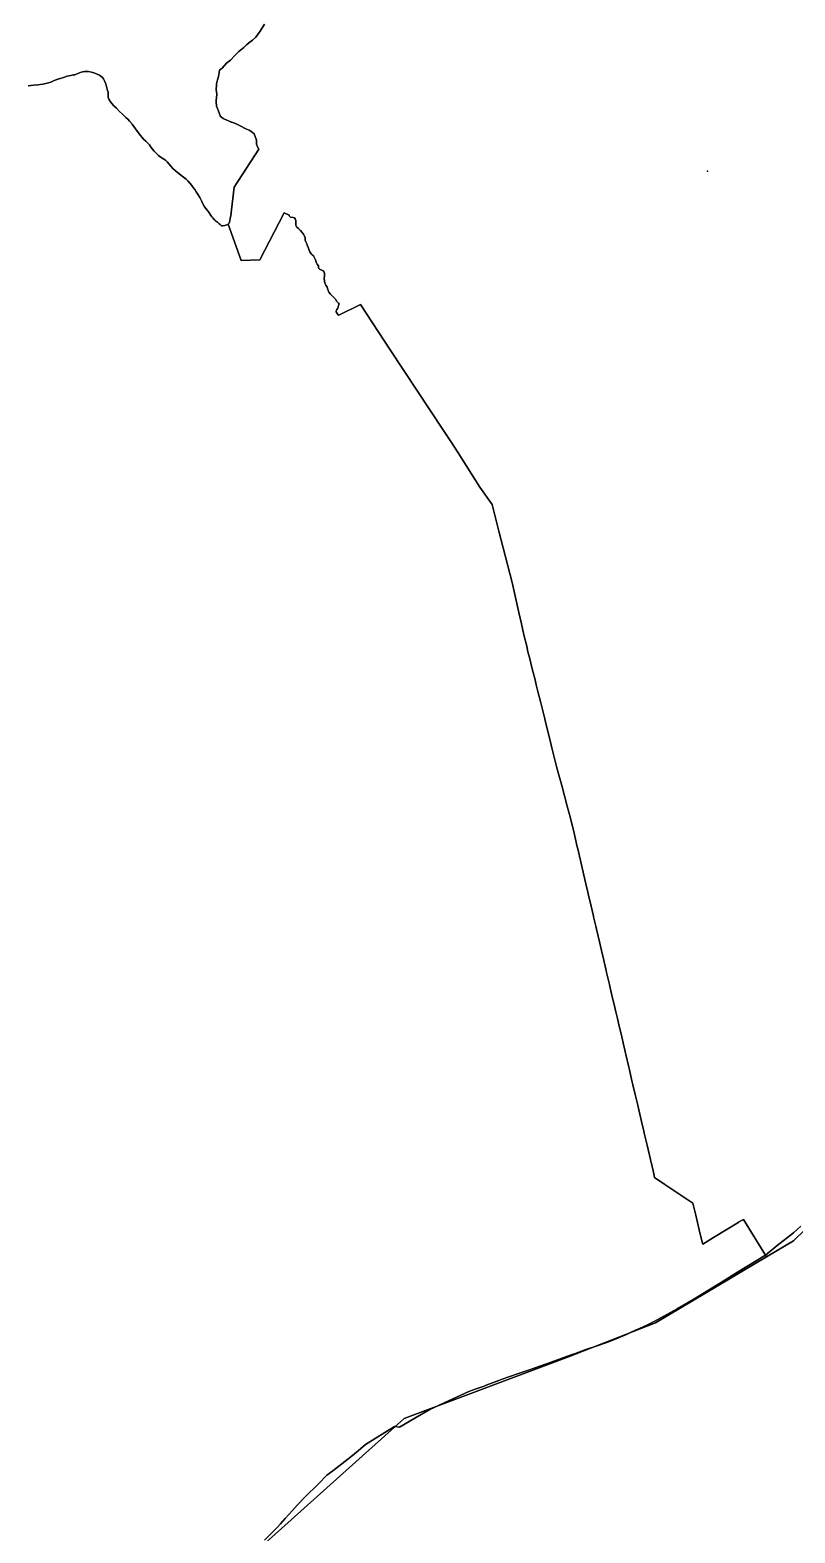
# Model space of a CAD drawing. Header units: inches. Extents: x 11258954 to 11313122, y 3645444 to 3695200.
# Drawn here: x 11279776 to 11283405, y 3659639 to 3666775 of the extents above; entities that cross this region are included whole.
import ezdxf

# ---------------------------------------------------------------- set-up
doc = ezdxf.new("R2010")
doc.units = ezdxf.units.IN
doc.header["$MEASUREMENT"] = 0
for name, color, linetype in [('SchoolBoardDistrict', 253, 'Continuous'), ('SchoolLocation_Elementary', 112, 'Continuous'), ('SchoolZone_Elementary', 251, 'Continuous'), ('SchoolZone_Middle', 154, 'Continuous')]:
    doc.layers.add(name, color=color, linetype=linetype)

msp = doc.modelspace()

# ---------------------------------------------------------------- linework, layer by layer
at = {"layer": 'SchoolBoardDistrict'}
for points in [[(11280888.7085, 3659604.744), (11280950.151, 3659666.9065), (11280964.3115, 3659682.97), (11280986, 3659708), (11281021, 3659746), (11281045, 3659772.75), (11281079, 3659809.75), (11281144, 3659871.75), (11281184, 3659913.5), (11281213, 3659935), (11281298, 3660000), (11281333, 3660029.875), (11281368, 3660059.75), (11281505, 3660144.25), (11281529, 3660141.5), (11281601, 3660183.75), (11281673, 3660226), (11281740, 3660256.5), (11281799, 3660283.375), (11281858, 3660310.25), (11281892.7125, 3660323.1445), (11281906.078, 3660328.11), (11281930.034, 3660337.009), (11281939.672, 3660340.5895), (11282000, 3660363), (11282016.157, 3660368.7125), (11282089.163, 3660394.5255), (11282140, 3660412.5), (11282248, 3660450.75), (11282343, 3660484.25), (11282358.9775, 3660490.0705), (11282413, 3660509.75), (11282462, 3660526.5), (11282503, 3660541), (11282525, 3660549), (11282567, 3660566.25), (11282609, 3660583.5), (11282631.118, 3660593.561), (11282681, 3660616.25), (11282709, 3660629.75), (11282737, 3660643.25), (11282846.662, 3660704.1285), (11282924.4255, 3660749.3015), (11282966, 3660774), (11283052, 3660827), (11283132.514, 3660876.8015), (11283265, 3660958.75), (11283300.8575, 3660988.0445), (11283321, 3661004.5), (11283397.3775, 3661064.721), (11283432.04, 3661096.639)], [(11283432.04, 3661096.639), (11283397.3775, 3661064.721), (11283321, 3661004.5), (11283300.8575, 3660988.0445), (11283265, 3660958.75), (11283132.514, 3660876.8015), (11283052, 3660827), (11282966, 3660774), (11282924.4255, 3660749.3015), (11282846.662, 3660704.1285), (11282737, 3660643.25), (11282709, 3660629.75), (11282681, 3660616.25), (11282631.118, 3660593.561), (11282609, 3660583.5), (11282567, 3660566.25), (11282525, 3660549), (11282503, 3660541), (11282462, 3660526.5), (11282413, 3660509.75), (11282358.9775, 3660490.0705), (11282343, 3660484.25), (11282248, 3660450.75), (11282140, 3660412.5), (11282089.163, 3660394.5255), (11282016.157, 3660368.7125), (11282000, 3660363), (11281939.672, 3660340.5895), (11281930.034, 3660337.009), (11281906.078, 3660328.11), (11281892.7125, 3660323.1445), (11281858, 3660310.25), (11281799, 3660283.375), (11281740, 3660256.5), (11281673, 3660226), (11281601, 3660183.75), (11281529, 3660141.5), (11281505, 3660144.25), (11281368, 3660059.75), (11281333, 3660029.875), (11281298, 3660000), (11281213, 3659935), (11281184, 3659913.5), (11281144, 3659871.75), (11281079, 3659809.75), (11281045, 3659772.75), (11281021, 3659746), (11280986, 3659708), (11280964.3115, 3659682.97), (11280950.151, 3659666.9065), (11280888.7085, 3659604.744)]]:
    msp.add_lwpolyline(points, dxfattribs=at)
at = {"layer": 'SchoolLocation_Elementary'}
msp.add_point((11282989.5536, 3666105.9264), dxfattribs=at)
at = {"layer": 'SchoolZone_Elementary'}
for points in [[(11281922.42, 3655658.645, 0), (11282000, 3655840.8125, 0), (11282069.719, 3656003.8125, 0), (11282094.2345, 3656140.3125, 0), (11281198.013, 3656381.0965, 0), (11278502.439, 3657779.685, 0), (11278503.7765, 3657780.6105, 0), (11279547.531, 3658502.75, 0), (11280128.285, 3658904.827, 0), (11281550.626, 3660183.0735, 0), (11282331.0265, 3660474.9615, 0), (11282744.09, 3660636.529, 0), (11283269.341, 3660949.9655, 0), (11283397.98, 3661026.729, 0), (11283513.8205, 3661137.9975, 0), (11283563.004, 3661208.397, 0), (11283747.0265, 3661471.8015, 0), (11285261.3385, 3663607.995, 0), (11286560.943, 3665063.795, 0), (11286567.5945, 3665071.246, 0), (11286583.8325, 3665091.04, 0), (11287349.5475, 3666024.4535, 0), (11287425.127, 3666116.5855, 0), (11290674.8555, 3669912.7135, 0)], [(11280887.7835, 3666803.8, 0), (11280867.4585, 3666769.75, 0), (11280863.2965, 3666763.9205, 0), (11280847.5585, 3666741.875, 0), (11280831.1585, 3666727.7, 0), (11280812.4585, 3666713.375, 0), (11280811.0955, 3666712.0975, 0), (11280803.3085, 3666704.8, 0), (11280801.7815, 3666703.336, 0), (11280790.6085, 3666692.625, 0), (11280766.4085, 3666674.025, 0), (11280750.7585, 3666656.975, 0), (11280747.895, 3666654.1055, 0), (11280726.4335, 3666632.6, 0), (11280708.497, 3666617.9915, 0), (11280708.1085, 3666617.675, 0), (11280687.1085, 3666594.375, 0), (11280675.4835, 3666584.875, 0), (11280673.3085, 3666575.65, 0), (11280672.6865, 3666570.53, 0), (11280671.9795, 3666564.7065, 0), (11280670.7585, 3666554.65, 0), (11280666.9585, 3666544.35, 0), (11280665.5495, 3666538.5415, 0), (11280661.2085, 3666520.65, 0), (11280660.829, 3666513.6205, 0), (11280659.7335, 3666493.325, 0), (11280662.1335, 3666471.225, 0), (11280660, 3666454.0385, 0), (11280658.5335, 3666442.225, 0), (11280658.6835, 3666434.5, 0), (11280660.0585, 3666414.225, 0), (11280664.766, 3666402.312, 0), (11280669.4835, 3666390.375, 0), (11280677.319, 3666370.211, 0), (11280678.6835, 3666366.7, 0), (11280692.4085, 3666355.575, 0), (11280709.2085, 3666347.8, 0), (11280713.6215, 3666345.836, 0), (11280729.9335, 3666338.575, 0), (11280732.6145, 3666337.6465, 0), (11280753.6085, 3666330.375, 0), (11280772.1335, 3666319.85, 0), (11280800.4085, 3666306.675, 0), (11280818.1585, 3666298.45, 0), (11280831.4585, 3666288.575, 0), (11280839.2835, 3666283.125, 0), (11280850.3585, 3666252.05, 0), (11280850.7585, 3666241.85, 0), (11280850.557, 3666237.5235, 0), (11280850.3335, 3666232.725, 0), (11280855.348, 3666220.513, 0), (11280861.894, 3666209.4085, 0), (11280743.8335, 3666029.759, 0), (11280732.017, 3665922.3475, 0), (11280728.8845, 3665893.8795, 0), (11280726, 3665881.75, 0), (11280724, 3665870, 0), (11280721, 3665859, 0), (11280717, 3665855, 0), (11280715.3675, 3665854.0305, 0), (11280710.225, 3665850.9775, 0), (11280709, 3665850.25, 0), (11280700, 3665846.75, 0), (11280691.323, 3665845.304, 0), (11280691, 3665845.25, 0), (11280684, 3665845, 0), (11280681, 3665849.5, 0), (11280678, 3665851.5, 0), (11280674, 3665854.75, 0), (11280670, 3665858.25, 0), (11280665, 3665862.5, 0), (11280660, 3665866.25, 0), (11280655, 3665870.25, 0), (11280652, 3665873.75, 0), (11280649, 3665876.5, 0), (11280643, 3665883, 0), (11280638, 3665889.25, 0), (11280634, 3665895.25, 0), (11280629, 3665902.5, 0), (11280624, 3665910.5, 0), (11280616, 3665920.75, 0), (11280610, 3665927.5, 0), (11280609, 3665929.5, 0), (11280602, 3665938.75, 0), (11280596, 3665950, 0), (11280591, 3665961.5, 0), (11280587, 3665971, 0), (11280581, 3665981, 0), (11280573, 3665992.75, 0), (11280564, 3666006.5, 0), (11280557, 3666018, 0), (11280550, 3666027.75, 0), (11280543, 3666037.25, 0), (11280534, 3666048.25, 0), (11280525, 3666059, 0), (11280516, 3666067.5, 0), (11280504, 3666076.5, 0), (11280490, 3666087.25, 0), (11280475, 3666099.5, 0), (11280464, 3666109, 0), (11280454, 3666117.75, 0), (11280445, 3666127.25, 0), (11280436, 3666138.5, 0), (11280427, 3666149.25, 0), (11280419, 3666157, 0), (11280410, 3666163, 0), (11280398, 3666170.5, 0), (11280386, 3666179.75, 0), (11280384, 3666181.25, 0), (11280377, 3666187, 0), (11280371, 3666193.5, 0), (11280365, 3666200.25, 0), (11280365, 3666200.75, 0), (11280356, 3666211.75, 0), (11280348, 3666222.5, 0), (11280342, 3666230.5, 0), (11280336, 3666236.25, 0), (11280335, 3666237.75, 0), (11280326, 3666247, 0), (11280315, 3666257.5, 0), (11280293, 3666283, 0), (11280276, 3666306.5, 0), (11280261, 3666329, 0), (11280258, 3666331.5, 0), (11280255, 3666335.25, 0), (11280248, 3666342, 0), (11280241, 3666350.25, 0), (11280231, 3666360, 0), (11280222, 3666368, 0), (11280215, 3666375.5, 0), (11280201, 3666389.25, 0), (11280186, 3666403.75, 0), (11280174, 3666416, 0), (11280172, 3666417.5, 0), (11280165, 3666425.25, 0), (11280158, 3666434.25, 0), (11280150, 3666446.5, 0), (11280147, 3666456.5, 0), (11280147, 3666465.25, 0), (11280147, 3666473.5, 0), (11280146, 3666480.5, 0), (11280144, 3666488, 0), (11280142, 3666495, 0), (11280139, 3666507, 0), (11280137, 3666513.5, 0), (11280135.055, 3666519.7255, 0), (11280134, 3666523.25, 0), (11280129, 3666534.75, 0), (11280126, 3666540, 0), (11280124, 3666544, 0), (11280120, 3666550, 0), (11280114, 3666554.5, 0), (11280105, 3666560.5, 0), (11280094, 3666565.75, 0), (11280083, 3666570.25, 0), (11280068, 3666575, 0), (11280053, 3666578, 0), (11280036, 3666579, 0), (11280035, 3666579, 0), (11280018, 3666576, 0), (11280003, 3666569.75, 0), (11279988, 3666563.5, 0), (11279982, 3666562, 0), (11279976, 3666560.75, 0), (11279970, 3666559.5, 0), (11279952, 3666555.75, 0), (11279935, 3666550.5, 0), (11279914, 3666544, 0), (11279913, 3666543.5, 0), (11279891, 3666535.5, 0), (11279874, 3666528.25, 0), (11279857, 3666522.5, 0), (11279836, 3666518, 0), (11279813, 3666515.5, 0), (11279792, 3666513.25, 0), (11279767, 3666510.25, 0)], [(11283513.8205, 3661137.9975, 0), (11283397.98, 3661026.729, 0), (11283269.341, 3660949.9655, 0), (11283160.2995, 3661127.8645, 0), (11283138.819, 3661115.941, 0), (11283138.0985, 3661115.541, 0), (11283078.083, 3661078.196, 0), (11283018.626, 3661041.9685, 0), (11282967.3395, 3661010.719, 0), (11282966.636, 3661013.3665, 0), (11282951.116, 3661079.2105, 0), (11282934.5735, 3661147.9205, 0), (11282920.71, 3661205.5025, 0), (11282911.0845, 3661211.993, 0), (11282844.629, 3661256.341, 0), (11282787.8085, 3661294.29, 0), (11282738.927, 3661327.091, 0), (11282734.8715, 3661344.4515, 0), (11282723.578, 3661392.7975, 0), (11282721.3195, 3661402.4665, 0), (11282718.8725, 3661412.9415, 0), (11282703.166, 3661480.18, 0), (11282698.5755, 3661499.831, 0), (11282689.8205, 3661537.31, 0), (11282687.2015, 3661548.523, 0), (11282681.5145, 3661572.8685, 0), (11282664.017, 3661647.7725, 0), (11282658.766, 3661670.2525, 0), (11282646.7985, 3661721.483, 0), (11282636.0175, 3661767.636, 0), (11282631.6265, 3661786.435, 0), (11282619.5365, 3661838.189, 0), (11282616.4095, 3661851.577, 0), (11282602.486, 3661911.182, 0), (11282601.037, 3661917.3845, 0), (11282586.1125, 3661981.275, 0), (11282579.7365, 3662008.5705, 0), (11282570.98, 3662046.055, 0), (11282562.674, 3662081.612, 0), (11282555.2675, 3662113.32, 0), (11282545.612, 3662154.6535, 0), (11282540.029, 3662178.554, 0), (11282528.5495, 3662227.6955, 0), (11282524.7485, 3662243.967, 0), (11282511.4875, 3662300.737, 0), (11282509.31, 3662310.0585, 0), (11282499.748, 3662350.9925, 0), (11282494.4255, 3662373.7785, 0), (11282490.642, 3662389.975, 0), (11282478.856, 3662440.429, 0), (11282471.444, 3662472.1595, 0), (11282463.6005, 3662505.736, 0), (11282460.301, 3662519.8615, 0), (11282449.913, 3662564.3315, 0), (11282448.926, 3662568.556, 0), (11282433.219, 3662635.7965, 0), (11282426.1765, 3662665.9445, 0), (11282420.489, 3662690.292, 0), (11282417.853, 3662701.5775, 0), (11282403.427, 3662763.3335, 0), (11282392.052, 3662812.028, 0), (11282387.4375, 3662831.784, 0), (11282374.387, 3662887.6505, 0), (11282372.1695, 3662897.143, 0), (11282360.2585, 3662948.1345, 0), (11282356.8915, 3662962.5475, 0), (11282339.375, 3663032.8125, 0), (11282324.846, 3663090.694, 0), (11282298.4215, 3663188.2435, 0), (11282283.25, 3663244.25, 0), (11282274.25, 3663279.125, 0), (11282251.625, 3663367.0625, 0), (11282238.375, 3663420.9375, 0), (11282224.75, 3663476.75, 0), (11282217.875, 3663504.6875, 0), (11282213, 3663524.375, 0), (11282199, 3663580.625, 0), (11282185.625, 3663635, 0), (11282177.625, 3663667.0625, 0), (11282172, 3663689.3125, 0), (11282158.5, 3663742.8125, 0), (11282145.125, 3663796.25, 0), (11282138.25, 3663823.5, 0), (11282132.125, 3663849.3125, 0), (11282119.375, 3663903.1875, 0), (11282107, 3663955.1875, 0), (11282095, 3664009.75, 0), (11282063, 3664152.5, 0), (11282000, 3664395.5, 0), (11281967.6895, 3664523.041, 0), (11281909.6755, 3664604.818, 0), (11281806.7325, 3664768.272, 0), (11281774.827, 3664816.899, 0), (11281736.924, 3664874.6645, 0), (11281485.1325, 3665256.8705, 0), (11281343.0025, 3665472.616, 0), (11281241, 3665421, 0), (11281237, 3665425.5, 0), (11281231, 3665432, 0), (11281229, 3665437.5, 0), (11281229, 3665442, 0), (11281232, 3665447.75, 0), (11281237, 3665455.5, 0), (11281240, 3665466.75, 0), (11281242, 3665473.75, 0), (11281240, 3665478.25, 0), (11281231, 3665486.75, 0), (11281225, 3665496.75, 0), (11281218, 3665506, 0), (11281210, 3665512.75, 0), (11281201, 3665521.25, 0), (11281201, 3665521.75, 0), (11281194, 3665531, 0), (11281188, 3665542.75, 0), (11281185, 3665553.75, 0), (11281179, 3665563.5, 0), (11281175, 3665573, 0), (11281173, 3665584.5, 0), (11281172, 3665595.5, 0), (11281173, 3665608.75, 0), (11281173, 3665621.25, 0), (11281171, 3665626, 0), (11281166, 3665631.5, 0), (11281160, 3665635.5, 0), (11281150, 3665640.25, 0), (11281149, 3665640.5, 0), (11281146, 3665643, 0), (11281144, 3665648.25, 0), (11281144, 3665656.25, 0), (11281138, 3665664.25, 0), (11281134, 3665673.5, 0), (11281130, 3665683.75, 0), (11281126, 3665693.5, 0), (11281120, 3665703, 0), (11281114, 3665708, 0), (11281112, 3665710.5, 0), (11281109, 3665713.25, 0), (11281104, 3665722.5, 0), (11281099, 3665732.75, 0), (11281097, 3665740.25, 0), (11281092, 3665750, 0), (11281089, 3665760.5, 0), (11281084, 3665769.75, 0), (11281082, 3665777.25, 0), (11281082, 3665777.75, 0), (11281081, 3665788.5, 0), (11281077, 3665800.25, 0), (11281073, 3665806, 0), (11281066, 3665816.25, 0), (11281059, 3665824.25, 0), (11281050, 3665832.5, 0), (11281042, 3665838.75, 0), (11281040, 3665841.75, 0), (11281038, 3665845, 0), (11281037, 3665849.25, 0), (11281037, 3665860.25, 0), (11281037, 3665869, 0), (11281037, 3665871.5, 0), (11281034, 3665878.75, 0), (11281030, 3665884, 0), (11281025, 3665885.75, 0), (11281012, 3665887.5, 0), (11281008, 3665889.75, 0), (11281005, 3665893.5, 0), (11281005, 3665896.5, 0), (11280980.8725, 3665907.158, 0), (11280865.5215, 3665684.5945, 0), (11280777.521, 3665680.921, 0), (11280715.3675, 3665854.0305, 0), (11280717, 3665855, 0), (11280721, 3665859, 0), (11280724, 3665870, 0), (11280726, 3665881.75, 0), (11280728.8845, 3665893.8795, 0), (11280732.017, 3665922.3475, 0), (11280743.8335, 3666029.759, 0), (11280861.894, 3666209.4085, 0), (11280855.348, 3666220.513, 0), (11280850.3335, 3666232.725, 0), (11280850.557, 3666237.5235, 0), (11280850.7585, 3666241.85, 0), (11280850.3585, 3666252.05, 0), (11280839.2835, 3666283.125, 0), (11280831.4585, 3666288.575, 0), (11280818.1585, 3666298.45, 0), (11280800.4085, 3666306.675, 0), (11280772.1335, 3666319.85, 0), (11280753.6085, 3666330.375, 0), (11280732.6145, 3666337.6465, 0), (11280729.9335, 3666338.575, 0), (11280713.6215, 3666345.836, 0), (11280709.2085, 3666347.8, 0), (11280692.4085, 3666355.575, 0), (11280678.6835, 3666366.7, 0), (11280677.319, 3666370.211, 0), (11280669.4835, 3666390.375, 0), (11280664.766, 3666402.312, 0), (11280660.0585, 3666414.225, 0), (11280658.6835, 3666434.5, 0), (11280658.5335, 3666442.225, 0), (11280660, 3666454.0385, 0), (11280662.1335, 3666471.225, 0), (11280659.7335, 3666493.325, 0), (11280660.829, 3666513.6205, 0), (11280661.2085, 3666520.65, 0), (11280665.5495, 3666538.5415, 0), (11280666.9585, 3666544.35, 0), (11280670.7585, 3666554.65, 0), (11280671.9795, 3666564.7065, 0), (11280672.6865, 3666570.53, 0), (11280673.3085, 3666575.65, 0), (11280675.4835, 3666584.875, 0), (11280687.1085, 3666594.375, 0), (11280708.1085, 3666617.675, 0), (11280708.497, 3666617.9915, 0), (11280726.4335, 3666632.6, 0), (11280747.895, 3666654.1055, 0), (11280750.7585, 3666656.975, 0), (11280766.4085, 3666674.025, 0), (11280790.6085, 3666692.625, 0), (11280801.7815, 3666703.336, 0), (11280803.3085, 3666704.8, 0), (11280811.0955, 3666712.0975, 0), (11280812.4585, 3666713.375, 0), (11280831.1585, 3666727.7, 0), (11280847.5585, 3666741.875, 0), (11280863.2965, 3666763.9205, 0), (11280867.4585, 3666769.75, 0), (11280887.7835, 3666803.8, 0)], [(11279767, 3666510.25, 0), (11279792, 3666513.25, 0), (11279813, 3666515.5, 0), (11279836, 3666518, 0), (11279857, 3666522.5, 0), (11279874, 3666528.25, 0), (11279891, 3666535.5, 0), (11279913, 3666543.5, 0), (11279914, 3666544, 0), (11279935, 3666550.5, 0), (11279952, 3666555.75, 0), (11279970, 3666559.5, 0), (11279976, 3666560.75, 0), (11279982, 3666562, 0), (11279988, 3666563.5, 0), (11280003, 3666569.75, 0), (11280018, 3666576, 0), (11280035, 3666579, 0), (11280036, 3666579, 0), (11280053, 3666578, 0), (11280068, 3666575, 0), (11280083, 3666570.25, 0), (11280094, 3666565.75, 0), (11280105, 3666560.5, 0), (11280114, 3666554.5, 0), (11280120, 3666550, 0), (11280124, 3666544, 0), (11280126, 3666540, 0), (11280129, 3666534.75, 0), (11280134, 3666523.25, 0), (11280135.055, 3666519.7255, 0), (11280137, 3666513.5, 0), (11280139, 3666507, 0), (11280142, 3666495, 0), (11280144, 3666488, 0), (11280146, 3666480.5, 0), (11280147, 3666473.5, 0), (11280147, 3666465.25, 0), (11280147, 3666456.5, 0), (11280150, 3666446.5, 0), (11280158, 3666434.25, 0), (11280165, 3666425.25, 0), (11280172, 3666417.5, 0), (11280174, 3666416, 0), (11280186, 3666403.75, 0), (11280201, 3666389.25, 0), (11280215, 3666375.5, 0), (11280222, 3666368, 0), (11280231, 3666360, 0), (11280241, 3666350.25, 0), (11280248, 3666342, 0), (11280255, 3666335.25, 0), (11280258, 3666331.5, 0), (11280261, 3666329, 0), (11280276, 3666306.5, 0), (11280293, 3666283, 0), (11280315, 3666257.5, 0), (11280326, 3666247, 0), (11280335, 3666237.75, 0), (11280336, 3666236.25, 0), (11280342, 3666230.5, 0), (11280348, 3666222.5, 0), (11280356, 3666211.75, 0), (11280365, 3666200.75, 0), (11280365, 3666200.25, 0), (11280371, 3666193.5, 0), (11280377, 3666187, 0), (11280384, 3666181.25, 0), (11280386, 3666179.75, 0), (11280398, 3666170.5, 0), (11280410, 3666163, 0), (11280419, 3666157, 0), (11280427, 3666149.25, 0), (11280436, 3666138.5, 0), (11280445, 3666127.25, 0), (11280454, 3666117.75, 0), (11280464, 3666109, 0), (11280475, 3666099.5, 0), (11280490, 3666087.25, 0), (11280504, 3666076.5, 0), (11280516, 3666067.5, 0), (11280525, 3666059, 0), (11280534, 3666048.25, 0), (11280543, 3666037.25, 0), (11280550, 3666027.75, 0), (11280557, 3666018, 0), (11280564, 3666006.5, 0), (11280573, 3665992.75, 0), (11280581, 3665981, 0), (11280587, 3665971, 0), (11280591, 3665961.5, 0), (11280596, 3665950, 0), (11280602, 3665938.75, 0), (11280609, 3665929.5, 0), (11280610, 3665927.5, 0), (11280616, 3665920.75, 0), (11280624, 3665910.5, 0), (11280629, 3665902.5, 0), (11280634, 3665895.25, 0), (11280638, 3665889.25, 0), (11280643, 3665883, 0), (11280649, 3665876.5, 0), (11280652, 3665873.75, 0), (11280655, 3665870.25, 0), (11280660, 3665866.25, 0), (11280665, 3665862.5, 0), (11280670, 3665858.25, 0), (11280674, 3665854.75, 0), (11280678, 3665851.5, 0), (11280681, 3665849.5, 0), (11280684, 3665845, 0), (11280691, 3665845.25, 0), (11280691.323, 3665845.304, 0), (11280700, 3665846.75, 0), (11280709, 3665850.25, 0), (11280710.225, 3665850.9775, 0), (11280715.3675, 3665854.0305, 0), (11280777.521, 3665680.921, 0), (11280865.5215, 3665684.5945, 0), (11280980.8725, 3665907.158, 0), (11281005, 3665896.5, 0), (11281005, 3665893.5, 0), (11281008, 3665889.75, 0), (11281012, 3665887.5, 0), (11281025, 3665885.75, 0), (11281030, 3665884, 0), (11281034, 3665878.75, 0), (11281037, 3665871.5, 0), (11281037, 3665869, 0), (11281037, 3665860.25, 0), (11281037, 3665849.25, 0), (11281038, 3665845, 0), (11281040, 3665841.75, 0), (11281042, 3665838.75, 0), (11281050, 3665832.5, 0), (11281059, 3665824.25, 0), (11281066, 3665816.25, 0), (11281073, 3665806, 0), (11281077, 3665800.25, 0), (11281081, 3665788.5, 0), (11281082, 3665777.75, 0), (11281082, 3665777.25, 0), (11281084, 3665769.75, 0), (11281089, 3665760.5, 0), (11281092, 3665750, 0), (11281097, 3665740.25, 0), (11281099, 3665732.75, 0), (11281104, 3665722.5, 0), (11281109, 3665713.25, 0), (11281112, 3665710.5, 0), (11281114, 3665708, 0), (11281120, 3665703, 0), (11281126, 3665693.5, 0), (11281130, 3665683.75, 0), (11281134, 3665673.5, 0), (11281138, 3665664.25, 0), (11281144, 3665656.25, 0), (11281144, 3665648.25, 0), (11281146, 3665643, 0), (11281149, 3665640.5, 0), (11281150, 3665640.25, 0), (11281160, 3665635.5, 0), (11281166, 3665631.5, 0), (11281171, 3665626, 0), (11281173, 3665621.25, 0), (11281173, 3665608.75, 0), (11281172, 3665595.5, 0), (11281173, 3665584.5, 0), (11281175, 3665573, 0), (11281179, 3665563.5, 0), (11281185, 3665553.75, 0), (11281188, 3665542.75, 0), (11281194, 3665531, 0), (11281201, 3665521.75, 0), (11281201, 3665521.25, 0), (11281210, 3665512.75, 0), (11281218, 3665506, 0), (11281225, 3665496.75, 0), (11281231, 3665486.75, 0), (11281240, 3665478.25, 0), (11281242, 3665473.75, 0), (11281240, 3665466.75, 0), (11281237, 3665455.5, 0), (11281232, 3665447.75, 0), (11281229, 3665442, 0), (11281229, 3665437.5, 0), (11281231, 3665432, 0), (11281237, 3665425.5, 0), (11281241, 3665421, 0), (11281343.0025, 3665472.616, 0), (11281485.1325, 3665256.8705, 0), (11281736.924, 3664874.6645, 0), (11281774.827, 3664816.899, 0), (11281806.7325, 3664768.272, 0), (11281909.6755, 3664604.818, 0), (11281967.6895, 3664523.041, 0), (11282000, 3664395.5, 0), (11282063, 3664152.5, 0), (11282095, 3664009.75, 0), (11282107, 3663955.1875, 0), (11282119.375, 3663903.1875, 0), (11282132.125, 3663849.3125, 0), (11282138.25, 3663823.5, 0), (11282145.125, 3663796.25, 0), (11282158.5, 3663742.8125, 0), (11282172, 3663689.3125, 0), (11282177.625, 3663667.0625, 0), (11282185.625, 3663635, 0), (11282199, 3663580.625, 0), (11282213, 3663524.375, 0), (11282217.875, 3663504.6875, 0), (11282224.75, 3663476.75, 0), (11282238.375, 3663420.9375, 0), (11282251.625, 3663367.0625, 0), (11282274.25, 3663279.125, 0), (11282283.25, 3663244.25, 0), (11282298.4215, 3663188.2435, 0), (11282324.846, 3663090.694, 0), (11282339.375, 3663032.8125, 0), (11282356.8915, 3662962.5475, 0), (11282360.2585, 3662948.1345, 0), (11282372.1695, 3662897.143, 0), (11282374.387, 3662887.6505, 0), (11282387.4375, 3662831.784, 0), (11282392.052, 3662812.028, 0), (11282403.427, 3662763.3335, 0), (11282417.853, 3662701.5775, 0), (11282420.489, 3662690.292, 0), (11282426.1765, 3662665.9445, 0), (11282433.219, 3662635.7965, 0), (11282448.926, 3662568.556, 0), (11282449.913, 3662564.3315, 0), (11282460.301, 3662519.8615, 0), (11282463.6005, 3662505.736, 0), (11282471.444, 3662472.1595, 0), (11282478.856, 3662440.429, 0), (11282490.642, 3662389.975, 0), (11282494.4255, 3662373.7785, 0), (11282499.748, 3662350.9925, 0), (11282509.31, 3662310.0585, 0), (11282511.4875, 3662300.737, 0), (11282524.7485, 3662243.967, 0), (11282528.5495, 3662227.6955, 0), (11282540.029, 3662178.554, 0), (11282545.612, 3662154.6535, 0), (11282555.2675, 3662113.32, 0), (11282562.674, 3662081.612, 0), (11282570.98, 3662046.055, 0), (11282579.7365, 3662008.5705, 0), (11282586.1125, 3661981.275, 0), (11282601.037, 3661917.3845, 0), (11282602.486, 3661911.182, 0), (11282616.4095, 3661851.577, 0), (11282619.5365, 3661838.189, 0), (11282631.6265, 3661786.435, 0), (11282636.0175, 3661767.636, 0), (11282646.7985, 3661721.483, 0), (11282658.766, 3661670.2525, 0), (11282664.017, 3661647.7725, 0), (11282681.5145, 3661572.8685, 0), (11282687.2015, 3661548.523, 0), (11282689.8205, 3661537.31, 0), (11282698.5755, 3661499.831, 0), (11282703.166, 3661480.18, 0), (11282718.8725, 3661412.9415, 0), (11282721.3195, 3661402.4665, 0), (11282723.578, 3661392.7975, 0), (11282734.8715, 3661344.4515, 0), (11282738.927, 3661327.091, 0), (11282787.8085, 3661294.29, 0), (11282844.629, 3661256.341, 0), (11282911.0845, 3661211.993, 0), (11282920.71, 3661205.5025, 0), (11282934.5735, 3661147.9205, 0), (11282951.116, 3661079.2105, 0), (11282966.636, 3661013.3665, 0), (11282967.3395, 3661010.719, 0), (11283018.626, 3661041.9685, 0), (11283078.083, 3661078.196, 0), (11283138.0985, 3661115.541, 0), (11283138.819, 3661115.941, 0), (11283160.2995, 3661127.8645, 0), (11283269.341, 3660949.9655, 0), (11282744.09, 3660636.529, 0), (11282331.0265, 3660474.9615, 0), (11281550.626, 3660183.0735, 0), (11280128.285, 3658904.827, 0)]]:
    msp.add_polyline3d(points, dxfattribs=at)
at = {"layer": 'SchoolZone_Middle'}
for points in [[(11283513.8205, 3661137.9975, 0), (11283397.98, 3661026.729, 0), (11283269.341, 3660949.9655, 0), (11283160.2995, 3661127.8645, 0), (11283138.819, 3661115.941, 0), (11283138.0985, 3661115.541, 0), (11283078.083, 3661078.196, 0), (11283018.626, 3661041.9685, 0), (11282967.3395, 3661010.719, 0), (11282966.636, 3661013.3665, 0), (11282951.116, 3661079.2105, 0), (11282934.5735, 3661147.9205, 0), (11282920.71, 3661205.5025, 0), (11282911.0845, 3661211.993, 0), (11282844.629, 3661256.341, 0), (11282787.8085, 3661294.29, 0), (11282738.927, 3661327.091, 0), (11282734.8715, 3661344.4515, 0), (11282723.578, 3661392.7975, 0), (11282721.3195, 3661402.4665, 0), (11282718.8725, 3661412.9415, 0), (11282703.166, 3661480.18, 0), (11282698.5755, 3661499.831, 0), (11282689.8205, 3661537.31, 0), (11282687.2015, 3661548.523, 0), (11282681.5145, 3661572.8685, 0), (11282664.017, 3661647.7725, 0), (11282658.766, 3661670.2525, 0), (11282646.7985, 3661721.483, 0), (11282636.0175, 3661767.636, 0), (11282631.6265, 3661786.435, 0), (11282619.5365, 3661838.189, 0), (11282616.4095, 3661851.577, 0), (11282602.486, 3661911.182, 0), (11282601.037, 3661917.3845, 0), (11282586.1125, 3661981.275, 0), (11282579.7365, 3662008.5705, 0), (11282570.98, 3662046.055, 0), (11282562.674, 3662081.612, 0), (11282555.2675, 3662113.32, 0), (11282545.612, 3662154.6535, 0), (11282540.029, 3662178.554, 0), (11282528.5495, 3662227.6955, 0), (11282524.7485, 3662243.967, 0), (11282511.4875, 3662300.737, 0), (11282509.31, 3662310.0585, 0), (11282499.748, 3662350.9925, 0), (11282494.4255, 3662373.7785, 0), (11282490.642, 3662389.975, 0), (11282478.856, 3662440.429, 0), (11282471.444, 3662472.1595, 0), (11282463.6005, 3662505.736, 0), (11282460.301, 3662519.8615, 0), (11282449.913, 3662564.3315, 0), (11282448.926, 3662568.556, 0), (11282433.219, 3662635.7965, 0), (11282426.1765, 3662665.9445, 0), (11282420.489, 3662690.292, 0), (11282417.853, 3662701.5775, 0), (11282403.427, 3662763.3335, 0), (11282392.052, 3662812.028, 0), (11282387.4375, 3662831.784, 0), (11282374.387, 3662887.6505, 0), (11282372.1695, 3662897.143, 0), (11282360.2585, 3662948.1345, 0), (11282356.8915, 3662962.5475, 0), (11282339.375, 3663032.8125, 0), (11282324.846, 3663090.694, 0), (11282298.4215, 3663188.2435, 0), (11282283.25, 3663244.25, 0), (11282274.25, 3663279.125, 0), (11282251.625, 3663367.0625, 0), (11282238.375, 3663420.9375, 0), (11282224.75, 3663476.75, 0), (11282217.875, 3663504.6875, 0), (11282213, 3663524.375, 0), (11282199, 3663580.625, 0), (11282185.625, 3663635, 0), (11282177.625, 3663667.0625, 0), (11282172, 3663689.3125, 0), (11282158.5, 3663742.8125, 0), (11282145.125, 3663796.25, 0), (11282138.25, 3663823.5, 0), (11282132.125, 3663849.3125, 0), (11282119.375, 3663903.1875, 0), (11282107, 3663955.1875, 0), (11282095, 3664009.75, 0), (11282063, 3664152.5, 0), (11282000, 3664395.5, 0), (11281967.6895, 3664523.041, 0), (11281909.6755, 3664604.818, 0), (11281806.7325, 3664768.272, 0), (11281774.827, 3664816.899, 0), (11281736.924, 3664874.6645, 0), (11281485.1325, 3665256.8705, 0), (11281343.0025, 3665472.616, 0), (11281241, 3665421, 0), (11281237, 3665425.5, 0), (11281231, 3665432, 0), (11281229, 3665437.5, 0), (11281229, 3665442, 0), (11281232, 3665447.75, 0), (11281237, 3665455.5, 0), (11281240, 3665466.75, 0), (11281242, 3665473.75, 0), (11281240, 3665478.25, 0), (11281231, 3665486.75, 0), (11281225, 3665496.75, 0), (11281218, 3665506, 0), (11281210, 3665512.75, 0), (11281201, 3665521.25, 0), (11281201, 3665521.75, 0), (11281194, 3665531, 0), (11281188, 3665542.75, 0), (11281185, 3665553.75, 0), (11281179, 3665563.5, 0), (11281175, 3665573, 0), (11281173, 3665584.5, 0), (11281172, 3665595.5, 0), (11281173, 3665608.75, 0), (11281173, 3665621.25, 0), (11281171, 3665626, 0), (11281166, 3665631.5, 0), (11281160, 3665635.5, 0), (11281150, 3665640.25, 0), (11281149, 3665640.5, 0), (11281146, 3665643, 0), (11281144, 3665648.25, 0), (11281144, 3665656.25, 0), (11281138, 3665664.25, 0), (11281134, 3665673.5, 0), (11281130, 3665683.75, 0), (11281126, 3665693.5, 0), (11281120, 3665703, 0), (11281114, 3665708, 0), (11281112, 3665710.5, 0), (11281109, 3665713.25, 0), (11281104, 3665722.5, 0), (11281099, 3665732.75, 0), (11281097, 3665740.25, 0), (11281092, 3665750, 0), (11281089, 3665760.5, 0), (11281084, 3665769.75, 0), (11281082, 3665777.25, 0), (11281082, 3665777.75, 0), (11281081, 3665788.5, 0), (11281077, 3665800.25, 0), (11281073, 3665806, 0), (11281066, 3665816.25, 0), (11281059, 3665824.25, 0), (11281050, 3665832.5, 0), (11281042, 3665838.75, 0), (11281040, 3665841.75, 0), (11281038, 3665845, 0), (11281037, 3665849.25, 0), (11281037, 3665860.25, 0), (11281037, 3665869, 0), (11281037, 3665871.5, 0), (11281034, 3665878.75, 0), (11281030, 3665884, 0), (11281025, 3665885.75, 0), (11281012, 3665887.5, 0), (11281008, 3665889.75, 0), (11281005, 3665893.5, 0), (11281005, 3665896.5, 0), (11280980.8725, 3665907.158, 0), (11280865.5215, 3665684.5945, 0), (11280777.521, 3665680.921, 0), (11280715.3675, 3665854.0305, 0), (11280710.225, 3665850.9775, 0), (11280709, 3665850.25, 0), (11280700, 3665846.75, 0), (11280691.323, 3665845.304, 0), (11280691, 3665845.25, 0), (11280684, 3665845, 0), (11280681, 3665849.5, 0), (11280678, 3665851.5, 0), (11280674, 3665854.75, 0), (11280670, 3665858.25, 0), (11280665, 3665862.5, 0), (11280660, 3665866.25, 0), (11280655, 3665870.25, 0), (11280652, 3665873.75, 0), (11280649, 3665876.5, 0), (11280643, 3665883, 0), (11280638, 3665889.25, 0), (11280634, 3665895.25, 0), (11280629, 3665902.5, 0), (11280624, 3665910.5, 0), (11280616, 3665920.75, 0), (11280610, 3665927.5, 0), (11280609, 3665929.5, 0), (11280602, 3665938.75, 0), (11280596, 3665950, 0), (11280591, 3665961.5, 0), (11280587, 3665971, 0), (11280581, 3665981, 0), (11280573, 3665992.75, 0), (11280564, 3666006.5, 0), (11280557, 3666018, 0), (11280550, 3666027.75, 0), (11280543, 3666037.25, 0), (11280534, 3666048.25, 0), (11280525, 3666059, 0), (11280516, 3666067.5, 0), (11280504, 3666076.5, 0), (11280490, 3666087.25, 0), (11280475, 3666099.5, 0), (11280464, 3666109, 0), (11280454, 3666117.75, 0), (11280445, 3666127.25, 0), (11280436, 3666138.5, 0), (11280427, 3666149.25, 0), (11280419, 3666157, 0), (11280410, 3666163, 0), (11280398, 3666170.5, 0), (11280386, 3666179.75, 0), (11280384, 3666181.25, 0), (11280377, 3666187, 0), (11280371, 3666193.5, 0), (11280365, 3666200.25, 0), (11280365, 3666200.75, 0), (11280356, 3666211.75, 0), (11280348, 3666222.5, 0), (11280342, 3666230.5, 0), (11280336, 3666236.25, 0), (11280335, 3666237.75, 0), (11280326, 3666247, 0), (11280315, 3666257.5, 0), (11280293, 3666283, 0), (11280276, 3666306.5, 0), (11280261, 3666329, 0), (11280258, 3666331.5, 0), (11280255, 3666335.25, 0), (11280248, 3666342, 0), (11280241, 3666350.25, 0), (11280231, 3666360, 0), (11280222, 3666368, 0), (11280215, 3666375.5, 0), (11280201, 3666389.25, 0), (11280186, 3666403.75, 0), (11280174, 3666416, 0), (11280172, 3666417.5, 0), (11280165, 3666425.25, 0), (11280158, 3666434.25, 0), (11280150, 3666446.5, 0), (11280147, 3666456.5, 0), (11280147, 3666465.25, 0), (11280147, 3666473.5, 0), (11280146, 3666480.5, 0), (11280144, 3666488, 0), (11280142, 3666495, 0), (11280139, 3666507, 0), (11280137, 3666513.5, 0), (11280135.055, 3666519.7255, 0), (11280134, 3666523.25, 0), (11280129, 3666534.75, 0), (11280126, 3666540, 0), (11280124, 3666544, 0), (11280120, 3666550, 0), (11280114, 3666554.5, 0), (11280105, 3666560.5, 0), (11280094, 3666565.75, 0), (11280083, 3666570.25, 0), (11280068, 3666575, 0), (11280053, 3666578, 0), (11280036, 3666579, 0), (11280035, 3666579, 0), (11280018, 3666576, 0), (11280003, 3666569.75, 0), (11279988, 3666563.5, 0), (11279982, 3666562, 0), (11279976, 3666560.75, 0), (11279970, 3666559.5, 0), (11279952, 3666555.75, 0), (11279935, 3666550.5, 0), (11279914, 3666544, 0), (11279913, 3666543.5, 0), (11279891, 3666535.5, 0), (11279874, 3666528.25, 0), (11279857, 3666522.5, 0), (11279836, 3666518, 0), (11279813, 3666515.5, 0), (11279792, 3666513.25, 0), (11279767, 3666510.25, 0)], [(11279767, 3666510.25, 0), (11279792, 3666513.25, 0), (11279813, 3666515.5, 0), (11279836, 3666518, 0), (11279857, 3666522.5, 0), (11279874, 3666528.25, 0), (11279891, 3666535.5, 0), (11279913, 3666543.5, 0), (11279914, 3666544, 0), (11279935, 3666550.5, 0), (11279952, 3666555.75, 0), (11279970, 3666559.5, 0), (11279976, 3666560.75, 0), (11279982, 3666562, 0), (11279988, 3666563.5, 0), (11280003, 3666569.75, 0), (11280018, 3666576, 0), (11280035, 3666579, 0), (11280036, 3666579, 0), (11280053, 3666578, 0), (11280068, 3666575, 0), (11280083, 3666570.25, 0), (11280094, 3666565.75, 0), (11280105, 3666560.5, 0), (11280114, 3666554.5, 0), (11280120, 3666550, 0), (11280124, 3666544, 0), (11280126, 3666540, 0), (11280129, 3666534.75, 0), (11280134, 3666523.25, 0), (11280135.055, 3666519.7255, 0), (11280137, 3666513.5, 0), (11280139, 3666507, 0), (11280142, 3666495, 0), (11280144, 3666488, 0), (11280146, 3666480.5, 0), (11280147, 3666473.5, 0), (11280147, 3666465.25, 0), (11280147, 3666456.5, 0), (11280150, 3666446.5, 0), (11280158, 3666434.25, 0), (11280165, 3666425.25, 0), (11280172, 3666417.5, 0), (11280174, 3666416, 0), (11280186, 3666403.75, 0), (11280201, 3666389.25, 0), (11280215, 3666375.5, 0), (11280222, 3666368, 0), (11280231, 3666360, 0), (11280241, 3666350.25, 0), (11280248, 3666342, 0), (11280255, 3666335.25, 0), (11280258, 3666331.5, 0), (11280261, 3666329, 0), (11280276, 3666306.5, 0), (11280293, 3666283, 0), (11280315, 3666257.5, 0), (11280326, 3666247, 0), (11280335, 3666237.75, 0), (11280336, 3666236.25, 0), (11280342, 3666230.5, 0), (11280348, 3666222.5, 0), (11280356, 3666211.75, 0), (11280365, 3666200.75, 0), (11280365, 3666200.25, 0), (11280371, 3666193.5, 0), (11280377, 3666187, 0), (11280384, 3666181.25, 0), (11280386, 3666179.75, 0), (11280398, 3666170.5, 0), (11280410, 3666163, 0), (11280419, 3666157, 0), (11280427, 3666149.25, 0), (11280436, 3666138.5, 0), (11280445, 3666127.25, 0), (11280454, 3666117.75, 0), (11280464, 3666109, 0), (11280475, 3666099.5, 0), (11280490, 3666087.25, 0), (11280504, 3666076.5, 0), (11280516, 3666067.5, 0), (11280525, 3666059, 0), (11280534, 3666048.25, 0), (11280543, 3666037.25, 0), (11280550, 3666027.75, 0), (11280557, 3666018, 0), (11280564, 3666006.5, 0), (11280573, 3665992.75, 0), (11280581, 3665981, 0), (11280587, 3665971, 0), (11280591, 3665961.5, 0), (11280596, 3665950, 0), (11280602, 3665938.75, 0), (11280609, 3665929.5, 0), (11280610, 3665927.5, 0), (11280616, 3665920.75, 0), (11280624, 3665910.5, 0), (11280629, 3665902.5, 0), (11280634, 3665895.25, 0), (11280638, 3665889.25, 0), (11280643, 3665883, 0), (11280649, 3665876.5, 0), (11280652, 3665873.75, 0), (11280655, 3665870.25, 0), (11280660, 3665866.25, 0), (11280665, 3665862.5, 0), (11280670, 3665858.25, 0), (11280674, 3665854.75, 0), (11280678, 3665851.5, 0), (11280681, 3665849.5, 0), (11280684, 3665845, 0), (11280691, 3665845.25, 0), (11280691.323, 3665845.304, 0), (11280700, 3665846.75, 0), (11280709, 3665850.25, 0), (11280710.225, 3665850.9775, 0), (11280715.3675, 3665854.0305, 0), (11280777.521, 3665680.921, 0), (11280865.5215, 3665684.5945, 0), (11280980.8725, 3665907.158, 0), (11281005, 3665896.5, 0), (11281005, 3665893.5, 0), (11281008, 3665889.75, 0), (11281012, 3665887.5, 0), (11281025, 3665885.75, 0), (11281030, 3665884, 0), (11281034, 3665878.75, 0), (11281037, 3665871.5, 0), (11281037, 3665869, 0), (11281037, 3665860.25, 0), (11281037, 3665849.25, 0), (11281038, 3665845, 0), (11281040, 3665841.75, 0), (11281042, 3665838.75, 0), (11281050, 3665832.5, 0), (11281059, 3665824.25, 0), (11281066, 3665816.25, 0), (11281073, 3665806, 0), (11281077, 3665800.25, 0), (11281081, 3665788.5, 0), (11281082, 3665777.75, 0), (11281082, 3665777.25, 0), (11281084, 3665769.75, 0), (11281089, 3665760.5, 0), (11281092, 3665750, 0), (11281097, 3665740.25, 0), (11281099, 3665732.75, 0), (11281104, 3665722.5, 0), (11281109, 3665713.25, 0), (11281112, 3665710.5, 0), (11281114, 3665708, 0), (11281120, 3665703, 0), (11281126, 3665693.5, 0), (11281130, 3665683.75, 0), (11281134, 3665673.5, 0), (11281138, 3665664.25, 0), (11281144, 3665656.25, 0), (11281144, 3665648.25, 0), (11281146, 3665643, 0), (11281149, 3665640.5, 0), (11281150, 3665640.25, 0), (11281160, 3665635.5, 0), (11281166, 3665631.5, 0), (11281171, 3665626, 0), (11281173, 3665621.25, 0), (11281173, 3665608.75, 0), (11281172, 3665595.5, 0), (11281173, 3665584.5, 0), (11281175, 3665573, 0), (11281179, 3665563.5, 0), (11281185, 3665553.75, 0), (11281188, 3665542.75, 0), (11281194, 3665531, 0), (11281201, 3665521.75, 0), (11281201, 3665521.25, 0), (11281210, 3665512.75, 0), (11281218, 3665506, 0), (11281225, 3665496.75, 0), (11281231, 3665486.75, 0), (11281240, 3665478.25, 0), (11281242, 3665473.75, 0), (11281240, 3665466.75, 0), (11281237, 3665455.5, 0), (11281232, 3665447.75, 0), (11281229, 3665442, 0), (11281229, 3665437.5, 0), (11281231, 3665432, 0), (11281237, 3665425.5, 0), (11281241, 3665421, 0), (11281343.0025, 3665472.616, 0), (11281485.1325, 3665256.8705, 0), (11281736.924, 3664874.6645, 0), (11281774.827, 3664816.899, 0), (11281806.7325, 3664768.272, 0), (11281909.6755, 3664604.818, 0), (11281967.6895, 3664523.041, 0), (11282000, 3664395.5, 0), (11282063, 3664152.5, 0), (11282095, 3664009.75, 0), (11282107, 3663955.1875, 0), (11282119.375, 3663903.1875, 0), (11282132.125, 3663849.3125, 0), (11282138.25, 3663823.5, 0), (11282145.125, 3663796.25, 0), (11282158.5, 3663742.8125, 0), (11282172, 3663689.3125, 0), (11282177.625, 3663667.0625, 0), (11282185.625, 3663635, 0), (11282199, 3663580.625, 0), (11282213, 3663524.375, 0), (11282217.875, 3663504.6875, 0), (11282224.75, 3663476.75, 0), (11282238.375, 3663420.9375, 0), (11282251.625, 3663367.0625, 0), (11282274.25, 3663279.125, 0), (11282283.25, 3663244.25, 0), (11282298.4215, 3663188.2435, 0), (11282324.846, 3663090.694, 0), (11282339.375, 3663032.8125, 0), (11282356.8915, 3662962.5475, 0), (11282360.2585, 3662948.1345, 0), (11282372.1695, 3662897.143, 0), (11282374.387, 3662887.6505, 0), (11282387.4375, 3662831.784, 0), (11282392.052, 3662812.028, 0), (11282403.427, 3662763.3335, 0), (11282417.853, 3662701.5775, 0), (11282420.489, 3662690.292, 0), (11282426.1765, 3662665.9445, 0), (11282433.219, 3662635.7965, 0), (11282448.926, 3662568.556, 0), (11282449.913, 3662564.3315, 0), (11282460.301, 3662519.8615, 0), (11282463.6005, 3662505.736, 0), (11282471.444, 3662472.1595, 0), (11282478.856, 3662440.429, 0), (11282490.642, 3662389.975, 0), (11282494.4255, 3662373.7785, 0), (11282499.748, 3662350.9925, 0), (11282509.31, 3662310.0585, 0), (11282511.4875, 3662300.737, 0), (11282524.7485, 3662243.967, 0), (11282528.5495, 3662227.6955, 0), (11282540.029, 3662178.554, 0), (11282545.612, 3662154.6535, 0), (11282555.2675, 3662113.32, 0), (11282562.674, 3662081.612, 0), (11282570.98, 3662046.055, 0), (11282579.7365, 3662008.5705, 0), (11282586.1125, 3661981.275, 0), (11282601.037, 3661917.3845, 0), (11282602.486, 3661911.182, 0), (11282616.4095, 3661851.577, 0), (11282619.5365, 3661838.189, 0), (11282631.6265, 3661786.435, 0), (11282636.0175, 3661767.636, 0), (11282646.7985, 3661721.483, 0), (11282658.766, 3661670.2525, 0), (11282664.017, 3661647.7725, 0), (11282681.5145, 3661572.8685, 0), (11282687.2015, 3661548.523, 0), (11282689.8205, 3661537.31, 0), (11282698.5755, 3661499.831, 0), (11282703.166, 3661480.18, 0), (11282718.8725, 3661412.9415, 0), (11282721.3195, 3661402.4665, 0), (11282723.578, 3661392.7975, 0), (11282734.8715, 3661344.4515, 0), (11282738.927, 3661327.091, 0), (11282787.8085, 3661294.29, 0), (11282844.629, 3661256.341, 0), (11282911.0845, 3661211.993, 0), (11282920.71, 3661205.5025, 0), (11282934.5735, 3661147.9205, 0), (11282951.116, 3661079.2105, 0), (11282966.636, 3661013.3665, 0), (11282967.3395, 3661010.719, 0), (11283018.626, 3661041.9685, 0), (11283078.083, 3661078.196, 0), (11283138.0985, 3661115.541, 0), (11283138.819, 3661115.941, 0), (11283160.2995, 3661127.8645, 0), (11283269.341, 3660949.9655, 0), (11283397.98, 3661026.729, 0), (11283513.8205, 3661137.9975, 0)]]:
    msp.add_polyline3d(points, dxfattribs=at)

doc.saveas('drawing.dxf')
